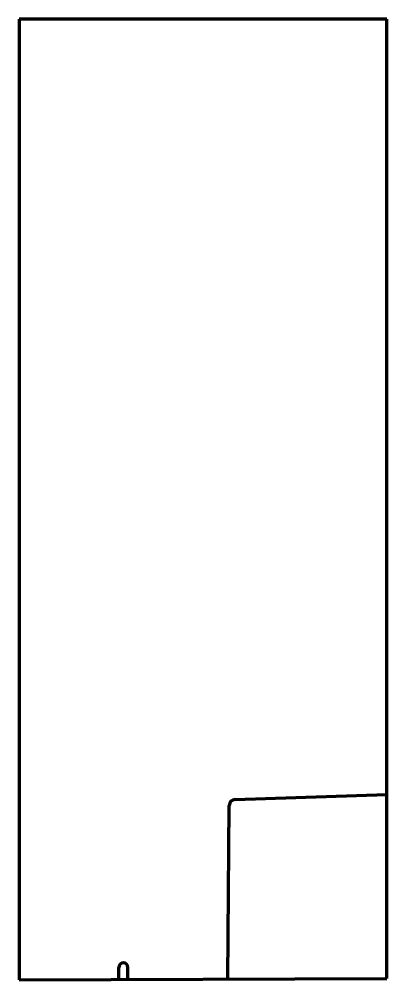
# Model space of a CAD drawing. Header units: inches. Extents: x 0 to 30.6, y 0 to 80.
import ezdxf

# ---------------------------------------------------------------- set-up
doc = ezdxf.new("R2010")
doc.units = ezdxf.units.IN
doc.header["$MEASUREMENT"] = 0
doc.layers.add('1', color=7, linetype='Continuous')

msp = doc.modelspace()

# ---------------------------------------------------------------- linework, layer by layer
at = {"color": 7, "lineweight": 90}
for p, q in [((0, 80), (0, 0)), ((30.625, 80), (0, 80)), ((30.625, 0.11), (30.625, 80)), ((0, 0), (30.625, 0.11))]:
    msp.add_line(p, q, dxfattribs=at)
at = {"layer": '1', "color": 7, "lineweight": 90}
for p, q in [((17.979, 15.016), (30.625, 15.438)), ((17.375, 0.062), (17.496, 14.52)), ((8.313, 0.03), (8.309, 1.03)), ((9.062, 0.033), (9.059, 1.033))]:
    msp.add_line(p, q, dxfattribs=at)
for centre, radius, start, end in [((17.996, 14.516), 0.5, 91.90915, 179.52055), ((8.684, 1.031), 0.375, 0.2061, 180.2061)]:
    msp.add_arc(centre, radius, start, end, dxfattribs=at)

doc.saveas('drawing.dxf')
